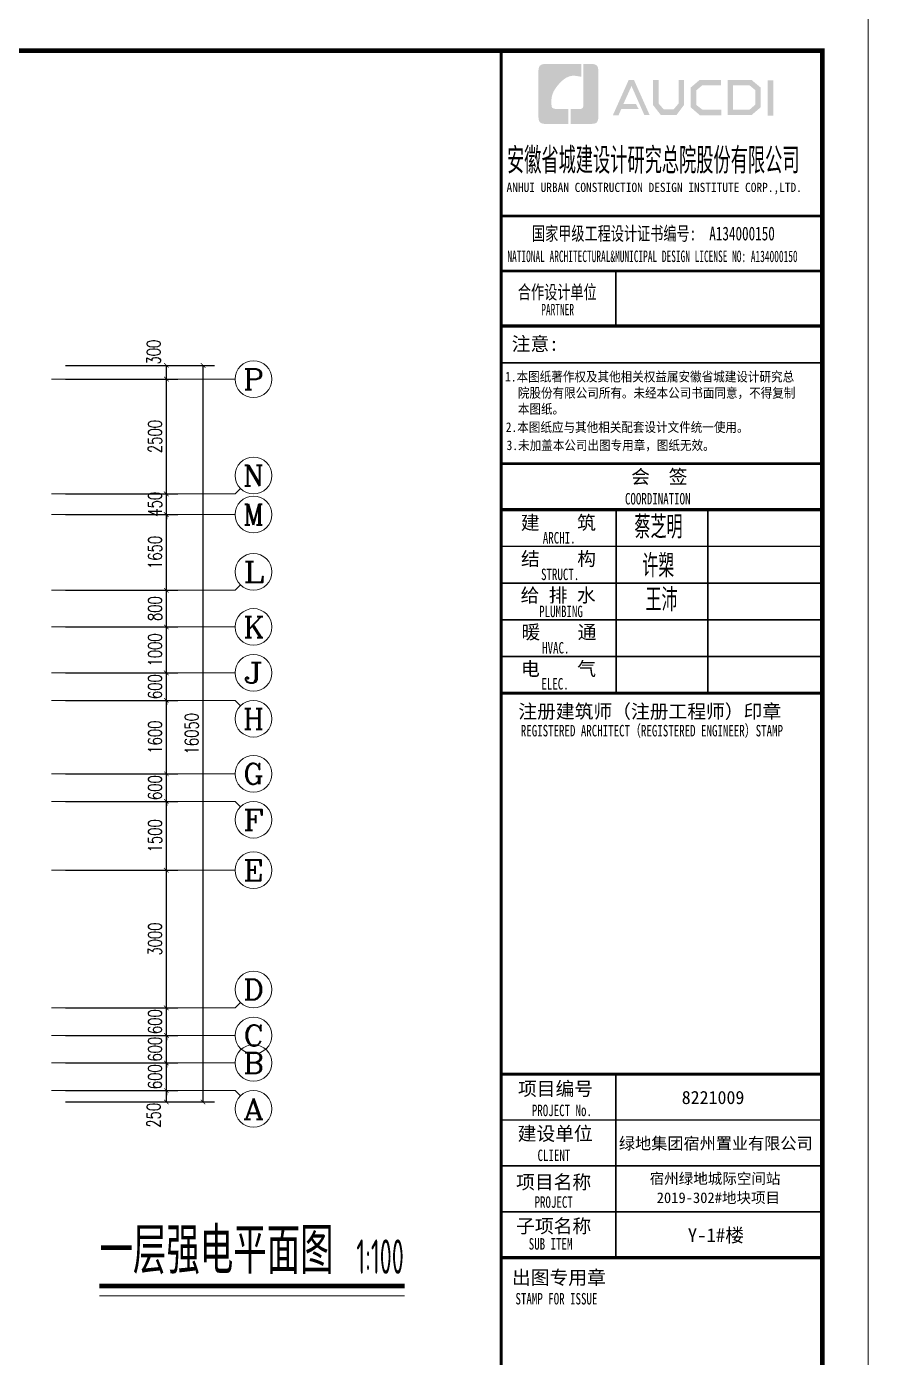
# Model space of a CAD drawing. Extents: x 3753737 to 4713801, y -857380 to 24339.
# Drawn here: x 4092367 to 4111218, y -718726 to -689729 of the extents above; entities that cross this region are included whole.
import ezdxf
from ezdxf.enums import TextEntityAlignment as Align

# ---------------------------------------------------------------- set-up
doc = ezdxf.new("R2010")
doc.units = 0
doc.header["$LTSCALE"] = 1000
doc.header["$MEASUREMENT"] = 0
doc.layers.get('0').update_dxf_attribs({"linetype": 'CONTINUOUS'})
doc.layers.get('Defpoints').update_dxf_attribs({"linetype": 'CONTINUOUS'})
for name, color, linetype in [('!!电气', 1, 'CONTINUOUS'), ('PUB_TITLE', 4, 'CONTINUOUS'), ('图签文字', 4, 'CONTINUOUS')]:
    doc.layers.add(name, color=color, linetype=linetype)
for name, color, linetype, lineweight in [('AXIS', 114, 'CONTINUOUS', 20), ('AXIS_TEXT', 7, 'CONTINUOUS', 20), ('DIM_SYMB', 252, 'CONTINUOUS', 20), ('图框', 147, 'CONTINUOUS', 20), ('图签', 147, 'CONTINUOUS', 18)]:
    doc.layers.add(name, color=color, linetype=linetype, lineweight=lineweight)
doc.styles.add('_TCH_AXIS', font='COMPLEX', dxfattribs={"bigfont": 'GBCBIG'})
doc.styles.add('_TCH_DIM_T3', font='SIMPLEX.shx', dxfattribs={"width": 0.705882, "bigfont": 'GBCBIG.shx'})
doc.styles.add('COMPLEX', font='COMPLEX')
doc.styles.add('HT', font='simhei.ttf')
doc.styles.get("Standard").update_dxf_attribs({"font": 'gbenor.shx', "bigfont": 'gbcbig.shx'})
doc.styles.add('宋体', font='', dxfattribs={"height": 4})
doc.styles.add('建筑图签-1', font='simhei.ttf', dxfattribs={"width": 0.7})
doc.styles.add('建筑图签-2', font='TXT.shx', dxfattribs={"width": 0.5, "bigfont": 'HZTXT.shx'})
doc.styles.get('宋体').set_extended_font_data('SimSun')
doc.dimstyles.new('_TCH_ARCH&&100', dxfattribs={"dimtxt": 297.5, "dimasz": 100, "dimexe": 250, "dimexo": 300, "dimgap": 100, "dimtad": 1, "dimdec": 0, "dimzin": 0, "dimdsep": 46, "dimtxsty": '_TCH_DIM_T3', "dimblk": 'ARCHTICK', "dimcen": 0.09, "dimclrt": 7, "dimazin": 2, "dimtfac": 1, "dimtdec": 0, "dimtix": 1, "dimtmove": 2, "dimatfit": 3, "dimfxl": 1, "dimtolj": 1, "dimtzin": 0, "dimarcsym": 0})

# ---------------------------------------------------------------- blocks, each defined once
blk = doc.blocks.new('_ArchTick')
at = {"color": 0, "linetype": 'ByBlock', "const_width": 0.15}
blk.add_lwpolyline([(-0.5, -0.5), (0.5, 0.5)], dxfattribs=at)
blk = doc.blocks.new('*D648')
at = {"layer": 'AXIS', "color": 0, "lineweight": -2, "transparency": 16777216}
for p, q in [((52300, 15800), (55550, 15800)), ((55300, -250), (55300, 15800)), ((52300, -250), (55550, -250))]:
    blk.add_line(p, q, dxfattribs=at)
at = {"layer": 'Defpoints', "color": 0, "transparency": 16777216}
for p in [(52000, 15800), (55300, 15800), (52000, -250)]:
    blk.add_point(p, dxfattribs=at)
at = {"layer": 'AXIS', "color": 0, "lineweight": -2, "transparency": 16777216, "xscale": 100, "yscale": 100, "zscale": 100}
for p, rotation in [((55300, 15800), 90), ((55300, -250), 270)]:
    blk.add_blockref('_ArchTick', p, dxfattribs=dict(at, rotation=rotation))
at = {"layer": 'AXIS', "color": 7, "transparency": 16777216, "insert": (55051, 7775), "char_height": 297.5, "attachment_point": 5, "rotation": 90, "style": '_TCH_DIM_T3'}
blk.add_mtext('\\A1;16050', dxfattribs=at)
blk = doc.blocks.new('*D649')
at = {"layer": 'AXIS', "color": 0, "lineweight": -2, "transparency": 16777216}
for p, q in [((52300, 0), (54750, 0)), ((52300, -250), (54750, -250)), ((54500, -250), (54500, 0))]:
    blk.add_line(p, q, dxfattribs=at)
at = {"layer": 'Defpoints', "color": 0, "transparency": 16777216}
for p in [(52000, 0), (52000, -250), (54500, 0)]:
    blk.add_point(p, dxfattribs=at)
at = {"layer": 'AXIS', "color": 0, "lineweight": -2, "transparency": 16777216, "xscale": 100, "yscale": 100, "zscale": 100}
for p, rotation in [((54500, 0), 90), ((54500, -250), 270)]:
    blk.add_blockref('_ArchTick', p, dxfattribs=dict(at, rotation=rotation))
at = {"layer": 'AXIS', "color": 7, "transparency": 16777216, "insert": (54225, -539), "char_height": 297.5, "attachment_point": 5, "rotation": 90, "style": '_TCH_DIM_T3'}
blk.add_mtext('\\A1;250', dxfattribs=at)
blk = doc.blocks.new('*D650')
at = {"layer": 'AXIS', "color": 0, "lineweight": -2, "transparency": 16777216}
for p, q in [((52300, 600), (54750, 600)), ((54500, 600), (54500, 700)), ((54500, 0), (54500, 600)), ((52300, 0), (54750, 0)), ((54500, 0), (54500, -100))]:
    blk.add_line(p, q, dxfattribs=at)
at = {"layer": 'Defpoints', "color": 0, "transparency": 16777216}
for p in [(52000, 600), (54500, 600), (52000, 0)]:
    blk.add_point(p, dxfattribs=at)
at = {"layer": 'AXIS', "color": 0, "lineweight": -2, "transparency": 16777216, "xscale": 100, "yscale": 100, "zscale": 100}
for p, rotation in [((54500, 600), 270), ((54500, 0), 90)]:
    blk.add_blockref('_ArchTick', p, dxfattribs=dict(at, rotation=rotation))
at = {"layer": 'AXIS', "color": 7, "transparency": 16777216, "insert": (54251, 300), "char_height": 297.5, "attachment_point": 5, "rotation": 90, "style": '_TCH_DIM_T3'}
blk.add_mtext('\\A1;600', dxfattribs=at)
blk = doc.blocks.new('*D651')
at = {"layer": 'AXIS', "color": 0, "lineweight": -2, "transparency": 16777216}
for p, q in [((52300, 1200), (54750, 1200)), ((54500, 1200), (54500, 1300)), ((54500, 600), (54500, 1200)), ((52300, 600), (54750, 600)), ((54500, 600), (54500, 500))]:
    blk.add_line(p, q, dxfattribs=at)
at = {"layer": 'Defpoints', "color": 0, "transparency": 16777216}
for p in [(52000, 1200), (54500, 1200), (52000, 600)]:
    blk.add_point(p, dxfattribs=at)
at = {"layer": 'AXIS', "color": 0, "lineweight": -2, "transparency": 16777216, "xscale": 100, "yscale": 100, "zscale": 100}
for p, rotation in [((54500, 1200), 270), ((54500, 600), 90)]:
    blk.add_blockref('_ArchTick', p, dxfattribs=dict(at, rotation=rotation))
at = {"layer": 'AXIS', "color": 7, "transparency": 16777216, "insert": (54251, 900), "char_height": 297.5, "attachment_point": 5, "rotation": 90, "style": '_TCH_DIM_T3'}
blk.add_mtext('\\A1;600', dxfattribs=at)
blk = doc.blocks.new('*D652')
at = {"layer": 'AXIS', "color": 0, "lineweight": -2, "transparency": 16777216}
for p, q in [((52300, 1800), (54750, 1800)), ((54500, 1800), (54500, 1900)), ((54500, 1200), (54500, 1800)), ((52300, 1200), (54750, 1200)), ((54500, 1200), (54500, 1100))]:
    blk.add_line(p, q, dxfattribs=at)
at = {"layer": 'Defpoints', "color": 0, "transparency": 16777216}
for p in [(52000, 1800), (54500, 1800), (52000, 1200)]:
    blk.add_point(p, dxfattribs=at)
at = {"layer": 'AXIS', "color": 0, "lineweight": -2, "transparency": 16777216, "xscale": 100, "yscale": 100, "zscale": 100}
for p, rotation in [((54500, 1800), 270), ((54500, 1200), 90)]:
    blk.add_blockref('_ArchTick', p, dxfattribs=dict(at, rotation=rotation))
at = {"layer": 'AXIS', "color": 7, "transparency": 16777216, "insert": (54251, 1500), "char_height": 297.5, "attachment_point": 5, "rotation": 90, "style": '_TCH_DIM_T3'}
blk.add_mtext('\\A1;600', dxfattribs=at)
blk = doc.blocks.new('*D653')
at = {"layer": 'AXIS', "color": 0, "lineweight": -2, "transparency": 16777216}
for p, q in [((52300, 4800), (54750, 4800)), ((54500, 1800), (54500, 4800)), ((52300, 1800), (54750, 1800))]:
    blk.add_line(p, q, dxfattribs=at)
at = {"layer": 'Defpoints', "color": 0, "transparency": 16777216}
for p in [(52000, 4800), (54500, 4800), (52000, 1800)]:
    blk.add_point(p, dxfattribs=at)
at = {"layer": 'AXIS', "color": 0, "lineweight": -2, "transparency": 16777216, "xscale": 100, "yscale": 100, "zscale": 100}
for p, rotation in [((54500, 4800), 90), ((54500, 1800), 270)]:
    blk.add_blockref('_ArchTick', p, dxfattribs=dict(at, rotation=rotation))
at = {"layer": 'AXIS', "color": 7, "transparency": 16777216, "insert": (54251, 3300), "char_height": 297.5, "attachment_point": 5, "rotation": 90, "style": '_TCH_DIM_T3'}
blk.add_mtext('\\A1;3000', dxfattribs=at)
blk = doc.blocks.new('*D654')
at = {"layer": 'AXIS', "color": 0, "lineweight": -2, "transparency": 16777216}
for p, q in [((52300, 6300), (54750, 6300)), ((54500, 4800), (54500, 6300)), ((52300, 4800), (54750, 4800))]:
    blk.add_line(p, q, dxfattribs=at)
at = {"layer": 'Defpoints', "color": 0, "transparency": 16777216}
for p in [(52000, 6300), (54500, 6300), (52000, 4800)]:
    blk.add_point(p, dxfattribs=at)
at = {"layer": 'AXIS', "color": 0, "lineweight": -2, "transparency": 16777216, "xscale": 100, "yscale": 100, "zscale": 100}
for p, rotation in [((54500, 6300), 90), ((54500, 4800), 270)]:
    blk.add_blockref('_ArchTick', p, dxfattribs=dict(at, rotation=rotation))
at = {"layer": 'AXIS', "color": 7, "transparency": 16777216, "insert": (54251, 5550), "char_height": 297.5, "attachment_point": 5, "rotation": 90, "style": '_TCH_DIM_T3'}
blk.add_mtext('\\A1;1500', dxfattribs=at)
blk = doc.blocks.new('*D655')
at = {"layer": 'AXIS', "color": 0, "lineweight": -2, "transparency": 16777216}
for p, q in [((54500, 6900), (54500, 7000)), ((52300, 6900), (54750, 6900)), ((54500, 6300), (54500, 6900)), ((52300, 6300), (54750, 6300)), ((54500, 6300), (54500, 6200))]:
    blk.add_line(p, q, dxfattribs=at)
at = {"layer": 'Defpoints', "color": 0, "transparency": 16777216}
for p in [(52000, 6900), (54500, 6900), (52000, 6300)]:
    blk.add_point(p, dxfattribs=at)
at = {"layer": 'AXIS', "color": 0, "lineweight": -2, "transparency": 16777216, "xscale": 100, "yscale": 100, "zscale": 100}
for p, rotation in [((54500, 6900), 270), ((54500, 6300), 90)]:
    blk.add_blockref('_ArchTick', p, dxfattribs=dict(at, rotation=rotation))
at = {"layer": 'AXIS', "color": 7, "transparency": 16777216, "insert": (54251, 6600), "char_height": 297.5, "attachment_point": 5, "rotation": 90, "style": '_TCH_DIM_T3'}
blk.add_mtext('\\A1;600', dxfattribs=at)
blk = doc.blocks.new('*D656')
at = {"layer": 'AXIS', "color": 0, "lineweight": -2, "transparency": 16777216}
for p, q in [((52300, 8500), (54750, 8500)), ((54500, 6900), (54500, 8500)), ((52300, 6900), (54750, 6900))]:
    blk.add_line(p, q, dxfattribs=at)
at = {"layer": 'Defpoints', "color": 0, "transparency": 16777216}
for p in [(52000, 8500), (54500, 8500), (52000, 6900)]:
    blk.add_point(p, dxfattribs=at)
at = {"layer": 'AXIS', "color": 0, "lineweight": -2, "transparency": 16777216, "xscale": 100, "yscale": 100, "zscale": 100}
for p, rotation in [((54500, 8500), 90), ((54500, 6900), 270)]:
    blk.add_blockref('_ArchTick', p, dxfattribs=dict(at, rotation=rotation))
at = {"layer": 'AXIS', "color": 7, "transparency": 16777216, "insert": (54251, 7700), "char_height": 297.5, "attachment_point": 5, "rotation": 90, "style": '_TCH_DIM_T3'}
blk.add_mtext('\\A1;1600', dxfattribs=at)
blk = doc.blocks.new('*D657')
at = {"layer": 'AXIS', "color": 0, "lineweight": -2, "transparency": 16777216}
for p, q in [((52300, 9100), (54750, 9100)), ((54500, 9100), (54500, 9200)), ((54500, 8500), (54500, 9100)), ((52300, 8500), (54750, 8500)), ((54500, 8500), (54500, 8400))]:
    blk.add_line(p, q, dxfattribs=at)
at = {"layer": 'Defpoints', "color": 0, "transparency": 16777216}
for p in [(52000, 9100), (54500, 9100), (52000, 8500)]:
    blk.add_point(p, dxfattribs=at)
at = {"layer": 'AXIS', "color": 0, "lineweight": -2, "transparency": 16777216, "xscale": 100, "yscale": 100, "zscale": 100}
for p, rotation in [((54500, 9100), 270), ((54500, 8500), 90)]:
    blk.add_blockref('_ArchTick', p, dxfattribs=dict(at, rotation=rotation))
at = {"layer": 'AXIS', "color": 7, "transparency": 16777216, "insert": (54251, 8800), "char_height": 297.5, "attachment_point": 5, "rotation": 90, "style": '_TCH_DIM_T3'}
blk.add_mtext('\\A1;600', dxfattribs=at)
blk = doc.blocks.new('*D658')
at = {"layer": 'AXIS', "color": 0, "lineweight": -2, "transparency": 16777216}
for p, q in [((52300, 10100), (54750, 10100)), ((54500, 9100), (54500, 10100)), ((52300, 9100), (54750, 9100))]:
    blk.add_line(p, q, dxfattribs=at)
at = {"layer": 'Defpoints', "color": 0, "transparency": 16777216}
for p in [(52000, 10100), (54500, 10100), (52000, 9100)]:
    blk.add_point(p, dxfattribs=at)
at = {"layer": 'AXIS', "color": 0, "lineweight": -2, "transparency": 16777216, "xscale": 100, "yscale": 100, "zscale": 100}
for p, rotation in [((54500, 10100), 90), ((54500, 9100), 270)]:
    blk.add_blockref('_ArchTick', p, dxfattribs=dict(at, rotation=rotation))
at = {"layer": 'AXIS', "color": 7, "transparency": 16777216, "insert": (54251, 9600), "char_height": 297.5, "attachment_point": 5, "rotation": 90, "style": '_TCH_DIM_T3'}
blk.add_mtext('\\A1;1000', dxfattribs=at)
blk = doc.blocks.new('*D659')
at = {"layer": 'AXIS', "color": 0, "lineweight": -2, "transparency": 16777216}
for p, q in [((52300, 10900), (54750, 10900)), ((54500, 10100), (54500, 10900)), ((52300, 10100), (54750, 10100))]:
    blk.add_line(p, q, dxfattribs=at)
at = {"layer": 'Defpoints', "color": 0, "transparency": 16777216}
for p in [(52000, 10900), (54500, 10900), (52000, 10100)]:
    blk.add_point(p, dxfattribs=at)
at = {"layer": 'AXIS', "color": 0, "lineweight": -2, "transparency": 16777216, "xscale": 100, "yscale": 100, "zscale": 100}
for p, rotation in [((54500, 10900), 90), ((54500, 10100), 270)]:
    blk.add_blockref('_ArchTick', p, dxfattribs=dict(at, rotation=rotation))
at = {"layer": 'AXIS', "color": 7, "transparency": 16777216, "insert": (54251, 10500), "char_height": 297.5, "attachment_point": 5, "rotation": 90, "style": '_TCH_DIM_T3'}
blk.add_mtext('\\A1;800', dxfattribs=at)
blk = doc.blocks.new('*D660')
at = {"layer": 'AXIS', "color": 0, "lineweight": -2, "transparency": 16777216}
for p, q in [((52300, 12550), (54750, 12550)), ((54500, 10900), (54500, 12550)), ((52300, 10900), (54750, 10900))]:
    blk.add_line(p, q, dxfattribs=at)
at = {"layer": 'Defpoints', "color": 0, "transparency": 16777216}
for p in [(52000, 12550), (54500, 12550), (52000, 10900)]:
    blk.add_point(p, dxfattribs=at)
at = {"layer": 'AXIS', "color": 0, "lineweight": -2, "transparency": 16777216, "xscale": 100, "yscale": 100, "zscale": 100}
for p, rotation in [((54500, 12550), 90), ((54500, 10900), 270)]:
    blk.add_blockref('_ArchTick', p, dxfattribs=dict(at, rotation=rotation))
at = {"layer": 'AXIS', "color": 7, "transparency": 16777216, "insert": (54251, 11725), "char_height": 297.5, "attachment_point": 5, "rotation": 90, "style": '_TCH_DIM_T3'}
blk.add_mtext('\\A1;1650', dxfattribs=at)
blk = doc.blocks.new('*D661')
at = {"layer": 'AXIS', "color": 0, "lineweight": -2, "transparency": 16777216}
for p, q in [((54500, 13000), (54500, 13100)), ((52300, 13000), (54750, 13000)), ((54500, 12550), (54500, 13000)), ((52300, 12550), (54750, 12550)), ((54500, 12550), (54500, 12450))]:
    blk.add_line(p, q, dxfattribs=at)
at = {"layer": 'Defpoints', "color": 0, "transparency": 16777216}
for p in [(52000, 13000), (54500, 13000), (52000, 12550)]:
    blk.add_point(p, dxfattribs=at)
at = {"layer": 'AXIS', "color": 0, "lineweight": -2, "transparency": 16777216, "xscale": 100, "yscale": 100, "zscale": 100}
for p, rotation in [((54500, 13000), 270), ((54500, 12550), 90)]:
    blk.add_blockref('_ArchTick', p, dxfattribs=dict(at, rotation=rotation))
at = {"layer": 'AXIS', "color": 7, "transparency": 16777216, "insert": (54251, 12775), "char_height": 297.5, "attachment_point": 5, "rotation": 90, "style": '_TCH_DIM_T3'}
blk.add_mtext('\\A1;450', dxfattribs=at)
blk = doc.blocks.new('*D662')
at = {"layer": 'AXIS', "color": 0, "lineweight": -2, "transparency": 16777216}
for p, q in [((52300, 15500), (54750, 15500)), ((54500, 13000), (54500, 15500)), ((52300, 13000), (54750, 13000))]:
    blk.add_line(p, q, dxfattribs=at)
at = {"layer": 'Defpoints', "color": 0, "transparency": 16777216}
for p in [(52000, 15500), (54500, 15500), (52000, 13000)]:
    blk.add_point(p, dxfattribs=at)
at = {"layer": 'AXIS', "color": 0, "lineweight": -2, "transparency": 16777216, "xscale": 100, "yscale": 100, "zscale": 100}
for p, rotation in [((54500, 15500), 90), ((54500, 13000), 270)]:
    blk.add_blockref('_ArchTick', p, dxfattribs=dict(at, rotation=rotation))
at = {"layer": 'AXIS', "color": 7, "transparency": 16777216, "insert": (54251, 14250), "char_height": 297.5, "attachment_point": 5, "rotation": 90, "style": '_TCH_DIM_T3'}
blk.add_mtext('\\A1;2500', dxfattribs=at)
blk = doc.blocks.new('*D663')
at = {"layer": 'AXIS', "color": 0, "lineweight": -2, "transparency": 16777216}
for p, q in [((52300, 15800), (54750, 15800)), ((54500, 15500), (54500, 15800)), ((52300, 15500), (54750, 15500))]:
    blk.add_line(p, q, dxfattribs=at)
at = {"layer": 'Defpoints', "color": 0, "transparency": 16777216}
for p in [(52000, 15800), (54500, 15800), (52000, 15500)]:
    blk.add_point(p, dxfattribs=at)
at = {"layer": 'AXIS', "color": 0, "lineweight": -2, "transparency": 16777216, "xscale": 100, "yscale": 100, "zscale": 100}
for p, rotation in [((54500, 15800), 90), ((54500, 15500), 270)]:
    blk.add_blockref('_ArchTick', p, dxfattribs=dict(at, rotation=rotation))
at = {"layer": 'AXIS', "color": 7, "transparency": 16777216, "insert": (54225, 16089), "char_height": 297.5, "attachment_point": 5, "rotation": 90, "style": '_TCH_DIM_T3'}
blk.add_mtext('\\A1;300', dxfattribs=at)
blk = doc.blocks.new('_AXISO')
blk.add_circle((0, 0), 0.5)
at = {"layer": 'AXIS_TEXT', "style": 'COMPLEX', "width": 1.041667}
blk.add_attdef('A', text='', height=0.56, dxfattribs=at).set_placement((-0.25, -0.28), (0.25, -0.28), align=Align.FIT)
blk = doc.blocks.new('院标1')
h = blk.add_hatch(color=150)
h.dxf.hatch_style = 1
h.set_gradient(color1=(33, 113, 253), color2=(33, 113, 253), tint=1, name='INVCURVED')
edge = h.paths.add_edge_path()
edge.add_spline(control_points=[(116373, 648379), (116379, 648379), (116382, 648379), (116391, 648379), (116391, 648379), (116391, 648379), (116616, 648379), (116616, 648379), (116616, 648379), (116616, 648379), (116616, 648054), (116616, 648054), (116616, 648054), (116616, 648054), (116108, 648054), (116108, 648054), (116108, 648054), (116028, 648054), (115963, 648111), (115963, 648199), (115963, 648199), (115963, 648199), (115963, 649215), (115963, 649215), (115963, 649215), (115963, 649295), (116018, 649360), (116108, 649360), (116108, 649360), (116108, 649360), (116897, 649360), (116897, 649360), (116897, 649360), (116897, 649360), (116897, 649080), (116897, 649080), (116897, 649080), (116897, 649080), (116566, 649140), (116356, 648859), (116356, 648859), (116245, 648719), (116240, 648545), (116247, 648466), (116247, 648466), (116254, 648386), (116247, 648466), (116247, 648466), (116247, 648466), (116247, 648466), (116258, 648374), (116373, 648379)], knot_values=[0, 0, 0, 0, 0.071429, 0.071429, 0.071429, 0.107143, 0.142857, 0.142857, 0.142857, 0.178571, 0.214286, 0.214286, 0.214286, 0.25, 0.285714, 0.285714, 0.285714, 0.321429, 0.357143, 0.357143, 0.357143, 0.392857, 0.428571, 0.428571, 0.428571, 0.464286, 0.5, 0.5, 0.5, 0.535714, 0.571429, 0.571429, 0.571429, 0.607143, 0.642857, 0.642857, 0.642857, 0.678571, 0.714286, 0.714286, 0.714286, 0.75, 0.785714, 0.785714, 0.785714, 0.821429, 0.857143, 0.857143, 0.857143, 0.928571, 1, 1, 1, 1], degree=3, periodic=0)
h = blk.add_hatch(color=150)
h.dxf.hatch_style = 1
h.set_gradient(color1=(33, 113, 253), color2=(33, 113, 253), tint=1, name='INVCURVED')
edge = h.paths.add_edge_path()
edge.add_spline(control_points=[(117268, 649215), (117268, 649215), (117268, 648199), (117268, 648199), (117268, 648199), (117268, 648114), (117212, 648054), (117123, 648054), (117123, 648054), (117123, 648054), (116663, 648054), (116663, 648054), (116663, 648054), (116663, 648054), (116663, 648379), (116663, 648379), (116663, 648379), (116663, 648379), (116865, 648379), (116865, 648379), (116865, 648379), (116907, 648379), (116941, 648413), (116941, 648455), (116941, 648455), (116941, 648455), (116941, 649360), (116941, 649360), (116941, 649360), (116941, 649360), (117123, 649360), (117123, 649360), (117123, 649360), (117204, 649360), (117268, 649306), (117268, 649215)], knot_values=[0, 0, 0, 0, 0.1, 0.1, 0.1, 0.15, 0.2, 0.2, 0.2, 0.25, 0.3, 0.3, 0.3, 0.35, 0.4, 0.4, 0.4, 0.45, 0.5, 0.5, 0.5, 0.55, 0.6, 0.6, 0.6, 0.65, 0.7, 0.7, 0.7, 0.75, 0.8, 0.8, 0.8, 0.9, 1, 1, 1, 1], degree=3, periodic=0)
blk = doc.blocks.new('A$C190A5FEA')
at = {"layer": 'PUB_TITLE'}
h = blk.add_hatch(color=4, dxfattribs=at)
h.paths.add_polyline_path([(-1192, -642), (-1066, -642), (-1066, -1412), (-1192, -1412)])
h.paths.add_polyline_path([(-1944, -758), (-1944, -1284), (-1584, -1284), (-1460, -1177), (-1460, -859), (-1580, -758)], flags=16)
h.paths.add_polyline_path([(-2062, -640), (-2062, -1402), (-1540, -1402), (-1341, -1232), (-1341, -804), (-1537, -640)])
h.paths.add_polyline_path([(-2205, -636), (-2205, -752), (-2612, -752), (-2745, -863), (-2745, -1182), (-2612, -1285), (-2203, -1285), (-2203, -1407), (-2667, -1407), (-2869, -1232), (-2869, -804), (-2671, -636)])
h.paths.add_polyline_path([(-3688, -638), (-3568, -638), (-3568, -1149), (-3454, -1280), (-3243, -1280), (-3129, -1149), (-3129, -638), (-3015, -638), (-3015, -1186), (-3179, -1403), (-3517, -1403), (-3688, -1184)])
h.paths.add_polyline_path([(-4220, -640), (-4103, -640), (-3761, -1404), (-3877, -1404), (-4158, -770), (-4333, -1158), (-4062, -1158), (-4001, -1273), (-4382, -1273), (-4441, -1406), (-4564, -1406)])
for points, const_width in [([(-7000, -6000), (0, -6000)], 70), ([(-7000, -6801), (0, -6801)], 35)]:
    blk.add_lwpolyline(points, dxfattribs=dict(const_width=const_width))
at = {"layer": '图框'}
for p, q in [((-7000, -3600), (0, -3600)), ((-7000, -3600), (0, -3600)), ((-7000, -4800), (0, -4800))]:
    blk.add_line(p, q, dxfattribs=at)
for points, const_width in [([(-7000, -57400), (-7000, 0)], 70), ([(-7000, -3600), (0, -3600)], 60), ([(-7000, -4800), (0, -4800)], 60), ([(-7000, -4800), (0, -4800)], 60), ([(-4500, -4800), (-4500, -6000)], 35), ([(-7000, -6000), (0, -6000)], 60), ([(-6992, -9000), (8, -9000)], 60), ([(-6992, -10000), (8, -10000)], 70), ([(-6992, -10000), (8, -10000)], 70), ([(-4492, -10000), (-4492, -14000)], 35), ([(-2492, -10000), (-2492, -14000)], 35), ([(-6992, -10800), (8, -10800)], 35), ([(-6992, -11600), (8, -11600)], 35), ([(-6992, -12400), (8, -12400)], 35), ([(-6992, -13200), (8, -13200)], 35), ([(-6992, -14000), (8, -14000)], 70), ([(-7000, -22300), (0, -22300)], 70), ([(-7000, -22300), (0, -22300)], 70), ([(-4500, -26300), (-4500, -22300)], 35), ([(-7000, -23300), (0, -23300)], 35), ([(-7000, -24300), (0, -24300)], 35), ([(-7000, -25300), (0, -25300)], 35), ([(0, -26300), (-7000, -26300)], 70)]:
    blk.add_lwpolyline(points, dxfattribs=dict(at, const_width=const_width))
blk.add_blockref('院标1', (-122149, -649649))
at = {"layer": 'PUB_TITLE', "style": 'HT', "width": 0.88}
for s, p in [('1.本图纸著作权及其他相关权益属安徽省城建设计研究总', (-6914, -7207)), ('院股份有限公司所有。未经本公司书面同意，不得复制', (-6635, -7561)), ('本图纸。', (-6635, -7911)), (' 2.本图纸应与其他相关配套设计文件统一使用。 ', (-7025, -8308)), ('3.未加盖本公司出图专用章，图纸无效。', (-6882, -8702))]:
    blk.add_text(s, height=210, dxfattribs=at).set_placement(p)
at = {"layer": '图签', "color": 154, "style": '宋体'}
for s, height, p in [('8221009', 286.7, (-3063, -22952)), ('绿地集团宿州置业有限公司', 258.01, (-4432, -23938)), ('宿州绿地城际空间站', 232.2, (-3762, -24691)), ('2019-302#地块项目', 232.21, (-3608, -25109))]:
    blk.add_text(s, height=height, dxfattribs=at).set_placement(p)
at = {"layer": '图签文字', "color": 7, "style": '建筑图签-1'}
for s, height, width, p in [('安徽省城建设计研究总院股份有限公司', 500, 0.55, (-6872, -2623)), ('国家甲级工程设计证书编号:  A134000150', 300, 0.7, (-6328, -4133)), ('合作设计单位', 300, 0.7, (-6635, -5410))]:
    blk.add_text(s, height=height, dxfattribs=dict(at, width=width)).set_placement(p)
at = {"layer": '图签文字', "linetype": 'Continuous', "style": '建筑图签-1', "width": 0.91}
blk.add_text('ANHUI URBAN CONSTRUCTION DESIGN INSTITUTE CORP.,LTD.', height=200, dxfattribs=at).set_placement((-6882, -3078))
at = {"layer": '图签文字', "style": '建筑图签-1'}
for s, width, p in [('NATIONAL ARCHITECTURAL&MUNICIPAL DESIGN LICENSE NO: A134000150', 0.6, (-6863, -4605)), ('PARTNER', 0.6, (-6125, -5766)), ('COORDINATION', 0.7, (-4300, -9887)), ('ARCHI.', 0.7, (-6091, -10738)), ('STRUCT.', 0.7, (-6130, -11535)), ('PLUMBING', 0.7, (-6171, -12342)), ('HVAC.', 0.7, (-6106, -13135)), ('ELEC.', 0.7, (-6122, -13920)), ('REGISTERED ARCHITECT（REGISTERED ENGINEER）STAMP', 0.7, (-6571, -14941)), ('PROJECT No.', 0.7, (-6330, -23215, -1799)), ('CLIENT', 0.7, (-6206, -24194)), ('PROJECT', 0.7, (-6271, -25213)), ('SUB ITEM', 0.7, (-6398, -26124)), ('STAMP FOR ISSUE', 0.7, (-6687, -27319))]:
    blk.add_text(s, height=250, dxfattribs=dict(at, width=width)).set_placement(p)
at = {"layer": '图签文字', "color": 7, "style": '建筑图签-1'}
for s, p in [('注意:', (-6769, -6537)), ('会  签', (-4165, -9432)), ('建    筑', (-6570, -10433)), ('结    构', (-6566, -11221)), ('给 排 水', (-6575, -12015)), ('暖    通', (-6557, -12818)), ('电    气', (-6567, -13618)), ('注册建筑师（注册工程师）印章', (-6625, -14546)), ('项目编号', (-6632, -22768)), ('建设单位', (-6640, -23745)), ('项目名称', (-6673, -24803)), ('子项名称', (-6673, -25760)), ('出图专用章', (-6764, -26882))]:
    blk.add_text(s, height=300, dxfattribs=at).set_placement(p)
at = {"layer": '图签文字', "color": 1, "style": '建筑图签-2', "width": 0.7}
for s, p in [('蔡芝明', (-4094, -10629)), ('许槊', (-3925, -11472)), ('王沛', (-3854, -12213))]:
    blk.add_text(s, height=500, dxfattribs=at).set_placement(p)
at = {"layer": '图签文字', "color": 2, "style": '建筑图签-1'}
blk.add_text('Y-1#楼', height=300, dxfattribs=at).set_placement((-2931, -25959))
blk = doc.blocks.new('A$C5F341E43')
at = {"layer": 'AXIS'}
for p, q in [((52000, 15500), (56000, 15500)), ((56117.2, 13117.2), (56000, 13000)), ((52000, 13000), (56000, 13000)), ((52000, 12550), (56000, 12550)), ((52000, 10900), (56000, 10900)), ((56117.2, 11017.2), (56000, 10900)), ((52000, 10100), (56000, 10100)), ((52000, 9100), (56000, 9100)), ((52000, 8500.3), (56000, 8500.3)), ((56117.2, 8383.1), (56000, 8500.3)), ((52000, 6900), (56000, 6900)), ((52000, 6300), (56000, 6300)), ((56117.2, 6182.8), (56000, 6300)), ((52000, 4800), (56000, 4800)), ((52000, 1800), (56000, 1800)), ((56117.2, 1917.2), (56000, 1800)), ((52000, 1200), (56000, 1200)), ((52000, 600), (56000, 600)), ((52000, 0), (56000, 0)), ((56117.2, -117.2), (56000, 0))]:
    blk.add_line(p, q, dxfattribs=at)
ref = blk.add_blockref('_AXISO', (56400, 15500), dxfattribs=dict(at, xscale=800, yscale=800, zscale=800))
ref.add_attrib('A', 'P', dxfattribs={"layer": 'AXIS_TEXT', "height": 452.5, "style": '_TCH_AXIS', "width": 1.235294}).set_placement((56173.7, 15273.7), (56626.3, 15273.7), align=Align.FIT)
ref = blk.add_blockref('_AXISO', (56400, 13400), dxfattribs=dict(at, xscale=800, yscale=800, zscale=800))
ref.add_attrib('A', 'N', dxfattribs={"layer": 'AXIS_TEXT', "height": 452.5, "style": '_TCH_AXIS', "width": 1.105263}).set_placement((56173.7, 13173.7), (56626.3, 13173.7), align=Align.FIT)
ref = blk.add_blockref('_AXISO', (56400, 12550), dxfattribs=dict(at, xscale=800, yscale=800, zscale=800))
ref.add_attrib('A', 'M', dxfattribs={"layer": 'AXIS_TEXT', "height": 452.5, "style": '_TCH_AXIS'}).set_placement((56173.7, 12323.7), (56626.3, 12323.7), align=Align.FIT)
ref = blk.add_blockref('_AXISO', (56400, 11300), dxfattribs=dict(at, xscale=800, yscale=800, zscale=800))
ref.add_attrib('A', 'L', dxfattribs={"layer": 'AXIS_TEXT', "height": 452.5, "style": '_TCH_AXIS', "width": 1.4}).set_placement((56173.7, 11073.7), (56626.3, 11073.7), align=Align.FIT)
ref = blk.add_blockref('_AXISO', (56400, 10100), dxfattribs=dict(at, xscale=800, yscale=800, zscale=800))
ref.add_attrib('A', 'K', dxfattribs={"layer": 'AXIS_TEXT', "height": 452.5, "style": '_TCH_AXIS', "width": 1.105263}).set_placement((56173.7, 9873.7), (56626.3, 9873.7), align=Align.FIT)
ref = blk.add_blockref('_AXISO', (56400, 9100), dxfattribs=dict(at, xscale=800, yscale=800, zscale=800))
ref.add_attrib('A', 'J', dxfattribs={"layer": 'AXIS_TEXT', "height": 452.5, "style": '_TCH_AXIS', "width": 1.909091}).set_placement((56173.7, 8873.7), (56626.3, 8873.7), align=Align.FIT)
ref = blk.add_blockref('_AXISO', (56400, 8100.3), dxfattribs=dict(at, xscale=800, yscale=800, zscale=800))
ref.add_attrib('A', 'H', dxfattribs={"layer": 'AXIS_TEXT', "height": 452.5, "style": '_TCH_AXIS', "width": 1.05}).set_placement((56173.7, 7874), (56626.3, 7874), align=Align.FIT)
ref = blk.add_blockref('_AXISO', (56400, 6900), dxfattribs=dict(at, xscale=800, yscale=800, zscale=800))
ref.add_attrib('A', 'G', dxfattribs={"layer": 'AXIS_TEXT', "height": 452.5, "style": '_TCH_AXIS', "width": 1.166667}).set_placement((56173.7, 6673.7), (56626.3, 6673.7), align=Align.FIT)
ref = blk.add_blockref('_AXISO', (56400, 5900), dxfattribs=dict(at, xscale=800, yscale=800, zscale=800))
ref.add_attrib('A', 'F', dxfattribs={"layer": 'AXIS_TEXT', "height": 452.5, "style": '_TCH_AXIS', "width": 1.3125}).set_placement((56173.7, 5673.7), (56626.3, 5673.7), align=Align.FIT)
ref = blk.add_blockref('_AXISO', (56400, 4800), dxfattribs=dict(at, xscale=800, yscale=800, zscale=800))
ref.add_attrib('A', 'E', dxfattribs={"layer": 'AXIS_TEXT', "height": 452.5, "style": '_TCH_AXIS', "width": 1.3125}).set_placement((56173.7, 4573.7), (56626.3, 4573.7), align=Align.FIT)
ref = blk.add_blockref('_AXISO', (56400, 2200), dxfattribs=dict(at, xscale=800, yscale=800, zscale=800))
ref.add_attrib('A', 'D', dxfattribs={"layer": 'AXIS_TEXT', "height": 452.5, "style": '_TCH_AXIS', "width": 1.235294}).set_placement((56173.7, 1973.7), (56626.3, 1973.7), align=Align.FIT)
ref = blk.add_blockref('_AXISO', (56400, 1200), dxfattribs=dict(at, xscale=800, yscale=800, zscale=800))
ref.add_attrib('A', 'C', dxfattribs={"layer": 'AXIS_TEXT', "height": 452.5, "style": '_TCH_AXIS', "width": 1.4}).set_placement((56173.7, 973.7), (56626.3, 973.7), align=Align.FIT)
ref = blk.add_blockref('_AXISO', (56400, 600), dxfattribs=dict(at, xscale=800, yscale=800, zscale=800))
ref.add_attrib('A', 'B', dxfattribs={"layer": 'AXIS_TEXT', "height": 452.5, "style": '_TCH_AXIS', "width": 1.235294}).set_placement((56173.7, 373.7), (56626.3, 373.7), align=Align.FIT)
ref = blk.add_blockref('_AXISO', (56400, -400), dxfattribs=dict(at, xscale=800, yscale=800, zscale=800))
ref.add_attrib('A', 'A', dxfattribs={"layer": 'AXIS_TEXT', "height": 452.5, "style": '_TCH_AXIS', "width": 1.166667}).set_placement((56173.7, -626.3), (56626.3, -626.3), align=Align.FIT)
for base, p1, p2, text, picture, middle in [((54500, 15800), (52000, 15500), (52000, 15800), '300', '*D663', (54225, 16089)), ((54500, 0), (52000, -250), (52000, 0), '250', '*D649', (54225, -539))]:
    dim = blk.add_linear_dim(base=base, p1=p1, p2=p2, angle=90, text=text, dimstyle='_TCH_ARCH&&100', dxfattribs=at)
    dim.commit()
    dim.dimension.update_dxf_attribs({"geometry": picture, "text_midpoint": middle, "dimtype": 129})
for p1, p2, distance, text, picture, middle in [((52000, -250), (52000, 15800), -3300, '16050', '*D648', (55051.2, 7775)), ((52000, 13000), (52000, 15500), -2500, '2500', '*D662', (54251.2, 14250)), ((52000, 12550), (52000, 13000), -2500, '450', '*D661', (54251.2, 12775)), ((52000, 10900), (52000, 12550), -2500, '1650', '*D660', (54251.2, 11725)), ((52000, 10100), (52000, 10900), -2500, '800', '*D659', (54251.2, 10500)), ((52000, 9100), (52000, 10100), -2500, '1000', '*D658', (54251.2, 9600)), ((52000, 8500.3), (52000, 9100), -2500, '600', '*D657', (54251.2, 8800.1)), ((52000, 6900), (52000, 8500.3), -2500, '1600', '*D656', (54251.2, 7700.1)), ((52000, 6300), (52000, 6900), -2500, '600', '*D655', (54251.2, 6600)), ((52000, 4800), (52000, 6300), -2500, '1500', '*D654', (54251.2, 5550)), ((52000, 1800), (52000, 4800), -2500, '3000', '*D653', (54251.2, 3300)), ((52000, 1200), (52000, 1800), -2500, '600', '*D652', (54251.2, 1500)), ((52000, 600), (52000, 1200), -2500, '600', '*D651', (54251.2, 900)), ((52000, 0), (52000, 600), -2500, '600', '*D650', (54251.2, 300))]:
    dim = blk.add_aligned_dim(p1=p1, p2=p2, distance=distance, text=text, dimstyle='_TCH_ARCH&&100', dxfattribs=at)
    dim.commit()
    dim.dimension.update_dxf_attribs({"geometry": picture, "text_midpoint": middle})

msp = doc.modelspace()

# ---------------------------------------------------------------- linework, layer by layer
at = {"layer": 'DIM_SYMB', "const_width": 105}
msp.add_lwpolyline([(4093955.2, -717171.2), (4100606.3, -717171.2)], dxfattribs=at)
at = {"layer": 'DIM_SYMB'}
msp.add_lwpolyline([(4093955.2, -717381.2), (4100606.3, -717381.2)], dxfattribs=at)
at = {"layer": '图框'}
for points in [[(4026611, -689253.6), (4110711, -689253.6), (4110711, -748653.6), (4026611, -748653.6)], [(4110711, -689253.6), (4194811, -689253.6), (4194811, -748653.6), (4110711, -748653.6)]]:
    msp.add_lwpolyline(points, close=True, dxfattribs=at)
at = {"layer": '图框', "const_width": 100}
msp.add_lwpolyline([(4109711, -747653.6), (4109711, -690253.6), (4029111, -690253.6), (4029111, -747653.6)], close=True, dxfattribs=at)

# ---------------------------------------------------------------- block references
at = {"layer": '!!电气', "color": 2}
msp.add_blockref('A$C190A5FEA', (4109711, -690253.6), dxfattribs=at)
at = {"layer": '!!电气'}
msp.add_blockref('A$C5F341E43', (4040913.4, -712910.2), dxfattribs=at)

# ---------------------------------------------------------------- texts
at = {"layer": 'DIM_SYMB', "color": 7}
msp.add_text('一层强电平面图', height=1012.77, dxfattribs=at).set_placement((4093955.2, -716905.3))
at = {"layer": 'DIM_SYMB', "color": 7, "width": 0.6}
msp.add_text('1:100', height=750, dxfattribs=at).set_placement((4099556, -716905.3))

doc.saveas('drawing.dxf')
